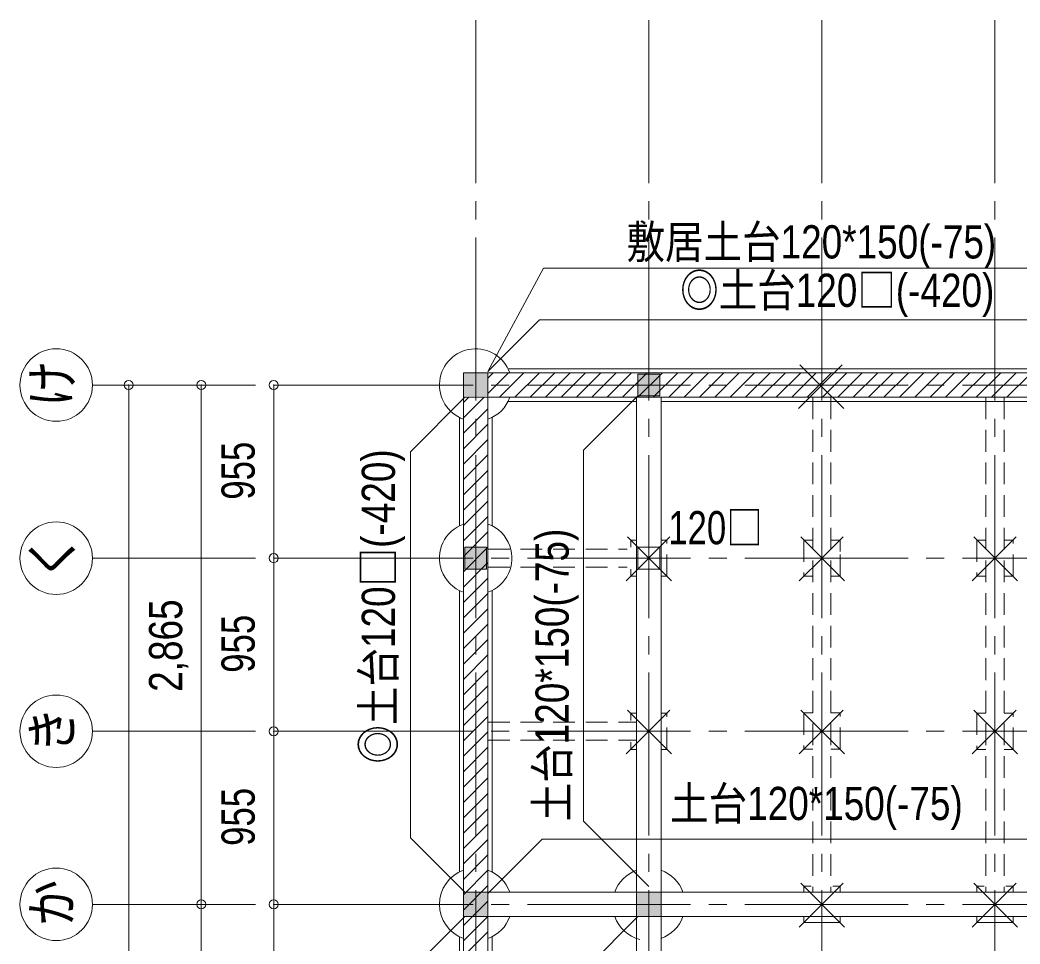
# Model space of a CAD drawing. Units: millimetres at full size, sheet at 1:100. Extents: x -20206 to -461, y -13906 to 13689.
# Drawn here: x -20206 to -14689, y 8591 to 13689 of the extents above; entities that cross this region are included whole.
import ezdxf
from ezdxf.enums import TextEntityAlignment as Align

# ---------------------------------------------------------------- set-up
doc = ezdxf.new("R2010")
doc.units = ezdxf.units.MM
doc.header["$LTSCALE"] = 100
doc.header["$PDMODE"] = 32
doc.header["$PDSIZE"] = 50
doc.linetypes.add('CHAIN2', pattern=[12, 9, -1, 1, -1])
doc.linetypes.add('DASHED1', pattern=[1.8, 1.2, -0.6])
for name, color, linetype, lineweight in [('1-0_通り心', 253, 'CHAIN2', 9), ('1-1_構造・躯体', 7, 'Continuous', 18), ('1-4_見え掛り', 5, 'Continuous', 15), ('1-5_建具枠', 4, 'DASHED1', 9), ('1-B_予備', 4, 'Continuous', 9), ('1-C_ハッチ', 253, 'Continuous', 9), ('1-D_寸法', 4, 'Continuous', 9), ('1-E_文字', 3, 'Continuous', 9), ('1-F_補助線', 3, 'Continuous', 9)]:
    doc.layers.add(name, color=color, linetype=linetype, lineweight=lineweight)
doc.styles.add('ＭＳ Ｐゴシック', font='')
doc.styles.get('ＭＳ Ｐゴシック').set_extended_font_data('MS PGothic')

# ---------------------------------------------------------------- blocks, each defined once
blk = doc.blocks.new('か')
at = {"layer": '1-E_文字', "color": 4}
blk.add_circle((-32.5, -2.1), 200, dxfattribs=at)
at = {"layer": '1-E_文字', "style": 'ＭＳ Ｐゴシック', "width": 0.85}
blk.add_text('か', height=219.9, rotation=90, dxfattribs=at).set_placement((119.6, -122.8), align=Align.BOTTOM_LEFT)
blk = doc.blocks.new('き')
at = {"layer": '1-E_文字', "color": 4}
blk.add_circle((-32.5, 952.9), 200, dxfattribs=at)
at = {"layer": '1-E_文字', "style": 'ＭＳ Ｐゴシック', "width": 0.85}
blk.add_text('き', height=219.9, rotation=90, dxfattribs=at).set_placement((119.6, 832.2), align=Align.BOTTOM_LEFT)
blk = doc.blocks.new('く')
at = {"layer": '1-E_文字', "color": 4}
blk.add_circle((-32.5, 1907.9), 200, dxfattribs=at)
at = {"layer": '1-E_文字', "style": 'ＭＳ Ｐゴシック', "width": 0.85}
blk.add_text('く', height=219.9, rotation=90, dxfattribs=at).set_placement((119.6, 1787.2), align=Align.BOTTOM_LEFT)
blk = doc.blocks.new('け')
at = {"layer": '1-E_文字', "color": 4}
blk.add_circle((-32.5, 2862.9), 200, dxfattribs=at)
at = {"layer": '1-E_文字', "style": 'ＭＳ Ｐゴシック', "width": 0.85}
blk.add_text('け', height=219.9, rotation=90, dxfattribs=at).set_placement((119.6, 2742.2), align=Align.BOTTOM_LEFT)

msp = doc.modelspace()

# ---------------------------------------------------------------- linework, layer by layer
at = {"layer": '1-0_通り心'}
for p, q in [((-17691.7, 13688.6), (-17691.7, 1520)), ((-16736.7, 13688.6), (-16736.7, 1520)), ((-15781.7, 13688.6), (-15781.7, 1520)), ((-14826.7, 13688.6), (-14826.7, 1520)), ((-19806.3, 11674.5), (-4970.9, 11674.5)), ((-19806.3, 10719.5), (-4970.9, 10719.5)), ((-19806.3, 9764.5), (-4970.9, 9764.5)), ((-19806.3, 8809.5), (-4970.9, 8809.5))]:
    msp.add_line(p, q, dxfattribs=at)
at = {"layer": '1-1_構造・躯体'}
for points in [[(-17759.2, 11607), (-17624.2, 11607), (-17624.2, 11742), (-17759.2, 11742)], [(-16676.7, 11614.5), (-16796.7, 11614.5), (-16796.7, 11734.5), (-16676.7, 11734.5)], [(-17751.7, 10659.5), (-17631.7, 10659.5), (-17631.7, 10779.5), (-17751.7, 10779.5)], [(-16676.7, 10659.5), (-16796.7, 10659.5), (-16796.7, 10779.5), (-16676.7, 10779.5)], [(-17759.2, 8742), (-17624.2, 8742), (-17624.2, 8877), (-17759.2, 8877)], [(-16804.2, 8742), (-16669.2, 8742), (-16669.2, 8877), (-16804.2, 8877)]]:
    msp.add_lwpolyline(points, close=True, dxfattribs=at)
at = {"layer": '1-4_見え掛り'}
for p, q in [((-17631.7, 11742), (-6164.2, 11742)), ((-17759.2, 4034.5), (-17759.2, 11614.5)), ((-17631.7, 11607), (-6299.2, 11607)), ((-17624.2, 4034.5), (-17624.2, 11614.5)), ((-16804.2, 11607), (-16804.2, 5049.5)), ((-16669.2, 11607), (-16669.2, 5049.5)), ((-17631.7, 8877), (-13972.4, 8877)), ((-17631.7, 8742), (-13972.4, 8742))]:
    msp.add_line(p, q, dxfattribs=at)
at = {"layer": '1-4_見え掛り', "linetype": 'DASHED1'}
for p, q in [((-15831.7, 11607), (-15831.7, 8877)), ((-15731.7, 11607), (-15731.7, 8877)), ((-14876.7, 11607), (-14876.7, 8877)), ((-14776.7, 11607), (-14776.7, 8877)), ((-17624.2, 10769.5), (-16856.7, 10769.5)), ((-17624.2, 10669.5), (-16856.7, 10669.5)), ((-17624.2, 9814.5), (-16804.2, 9814.5)), ((-17624.2, 9714.5), (-16804.2, 9714.5))]:
    msp.add_line(p, q, dxfattribs=at)
at = {"layer": '1-5_建具枠', "linetype": 'Continuous'}
for p, q in [((-17510.4, 11764.5), (-16558.1, 11764.5)), ((-16558.1, 11764.5), (-14050.3, 11764.5)), ((-17510.4, 11584.5), (-16804.2, 11584.5)), ((-16669.2, 11584.5), (-14050.3, 11584.5)), ((-17781.7, 11495), (-17781.7, 10898.2)), ((-17601.7, 11495), (-17601.7, 10898.2)), ((-17781.7, 10540.9), (-17781.7, 8988.2)), ((-17601.7, 10540.9), (-17601.7, 8988.2)), ((-15841.7, 8909.5), (-15881.7, 8909.5)), ((-15881.7, 8909.5), (-15881.7, 8877)), ((-15681.7, 8909.5), (-15721.7, 8909.5)), ((-15681.7, 8877), (-15681.7, 8909.5)), ((-14886.7, 8909.5), (-14926.7, 8909.5)), ((-14926.7, 8909.5), (-14926.7, 8877)), ((-14726.7, 8909.5), (-14766.7, 8909.5)), ((-14726.7, 8877), (-14726.7, 8909.5)), ((-15881.7, 8742), (-15881.7, 8709.5)), ((-15681.7, 8709.5), (-15681.7, 8742)), ((-14926.7, 8742), (-14926.7, 8709.5)), ((-14726.7, 8709.5), (-14726.7, 8742)), ((-15881.7, 8709.5), (-15681.7, 8709.5)), ((-14926.7, 8709.5), (-14726.7, 8709.5)), ((-17781.7, 8630.9), (-17781.7, 7078.2)), ((-17601.7, 8630.9), (-17601.7, 7078.2))]:
    msp.add_line(p, q, dxfattribs=at)
at = {"layer": '1-5_建具枠'}
for p, q in [((-16836.7, 10819.5), (-16836.7, 10779.5)), ((-16804.2, 10819.5), (-16836.7, 10819.5)), ((-16636.7, 10819.5), (-16669.2, 10819.5)), ((-16636.7, 10619.5), (-16636.7, 10819.5)), ((-15881.7, 10819.5), (-15881.7, 10619.5)), ((-15831.7, 10819.5), (-15881.7, 10819.5)), ((-15681.7, 10819.5), (-15731.7, 10819.5)), ((-15681.7, 10756.3), (-15681.7, 10819.5)), ((-14926.7, 10819.5), (-14926.7, 10619.5)), ((-14876.7, 10819.5), (-14926.7, 10819.5)), ((-14726.7, 10819.5), (-14776.7, 10819.5)), ((-14726.7, 10619.5), (-14726.7, 10819.5)), ((-15681.7, 10619.5), (-15681.7, 10745.7)), ((-16836.7, 10659.5), (-16836.7, 10619.5)), ((-16836.7, 10619.5), (-16804.2, 10619.5)), ((-16669.2, 10619.5), (-16636.7, 10619.5)), ((-15881.7, 10619.5), (-15831.7, 10619.5)), ((-15731.7, 10619.5), (-15681.7, 10619.5)), ((-14926.7, 10619.5), (-14876.7, 10619.5)), ((-14776.7, 10619.5), (-14726.7, 10619.5)), ((-16836.7, 9864.5), (-16836.7, 9824.5)), ((-16804.2, 9864.5), (-16836.7, 9864.5)), ((-16636.7, 9864.5), (-16669.2, 9864.5)), ((-16636.7, 9664.5), (-16636.7, 9864.5)), ((-15881.7, 9865.6), (-15881.7, 9665.6)), ((-15831.7, 9865.6), (-15881.7, 9865.6)), ((-15681.7, 9865.6), (-15731.7, 9865.6)), ((-15681.7, 9665.6), (-15681.7, 9865.6)), ((-14926.7, 9864.5), (-14926.7, 9664.5)), ((-14876.7, 9864.5), (-14926.7, 9864.5)), ((-14726.7, 9864.5), (-14776.7, 9864.5)), ((-14726.7, 9664.5), (-14726.7, 9864.5)), ((-16836.7, 9704.5), (-16836.7, 9664.5)), ((-16836.7, 9664.5), (-16804.2, 9664.5)), ((-16669.2, 9664.5), (-16636.7, 9664.5)), ((-15881.7, 9665.6), (-15831.7, 9665.6)), ((-15731.7, 9665.6), (-15681.7, 9665.6)), ((-14926.7, 9664.5), (-14876.7, 9664.5)), ((-14776.7, 9664.5), (-14726.7, 9664.5))]:
    msp.add_line(p, q, dxfattribs=at)
at = {"layer": '1-5_建具枠', "linetype": 'Continuous'}
for centre, start, end in [((-17691.7, 11674.5), 19.7246, 250.2754), ((-17691.7, 11674.5), 289.7246, 340.2754), ((-17691.7, 10719.5), 109.7246, 199.7246), ((-17691.7, 10719.5), 19.7246, 70.2754), ((-17691.7, 10719.5), 289.7246, 19.7246), ((-17691.7, 10719.5), 199.7246, 250.2754), ((-17691.7, 8809.5), 109.7246, 250.2754), ((-17691.7, 8809.5), 19.7246, 70.2754), ((-16736.7, 8809.5), 109.7246, 160.2754), ((-16736.7, 8809.5), 19.7246, 70.2754), ((-17691.7, 8809.5), 289.7246, 340.2754), ((-16736.7, 8809.5), 199.7246, 255.5225), ((-16736.7, 8809.5), 289.7246, 340.2754)]:
    msp.add_arc(centre, 200, start, end, dxfattribs=at)
at = {"layer": '1-B_予備'}
for p, q in [((-17624.2, 11749.5), (-17317.6, 12320.2)), ((-14258.7, 12320.2), (-17317.6, 12320.2)), ((-17624.2, 11749.5), (-17339.2, 12034.5)), ((-14242, 12034.5), (-17339.2, 12034.5)), ((-17751.7, 11607), (-18051.7, 11307)), ((-16796.7, 11614.5), (-17096.7, 11314.5)), ((-18051.7, 11307), (-18051.7, 9177)), ((-17751.7, 8877), (-18051.7, 9177)), ((-17624.2, 8869.5), (-17324.2, 9169.5)), ((-17324.2, 9169.5), (-14264.9, 9169.5)), ((-16796.7, 8742), (-17096.7, 8442))]:
    msp.add_line(p, q, dxfattribs=at)
at = {"layer": '1-B_予備', "color": 3, "lineweight": 25}
for p, q in [((-15787.2, 11671), (-15903.1, 11786.9)), ((-15780.7, 11675.6), (-15669.4, 11786.9)), ((-15911.2, 11545), (-15781.7, 11674.5)), ((-15661.2, 11545), (-15786.6, 11670.4)), ((-16861.7, 10594.5), (-16619.9, 10836.4)), ((-16611.7, 10594.5), (-16853.6, 10836.4)), ((-15782.7, 10720.5), (-15898.6, 10836.4)), ((-15776.2, 10725.1), (-15664.9, 10836.4)), ((-14951.7, 10594.5), (-14709.9, 10836.4)), ((-14701.7, 10594.5), (-14943.6, 10836.4)), ((-15906.7, 10594.5), (-15777.2, 10724)), ((-15656.7, 10594.5), (-15782.1, 10719.9)), ((-16861.7, 9639.5), (-16619.9, 9881.4)), ((-16611.7, 9639.5), (-16853.6, 9881.4)), ((-15906.7, 9639.5), (-15664.9, 9881.4)), ((-15656.7, 9639.5), (-15898.6, 9881.4)), ((-14951.7, 9639.5), (-14709.9, 9881.4)), ((-14701.7, 9639.5), (-14943.6, 9881.4)), ((-15906.7, 8684.5), (-15664.9, 8926.4)), ((-15656.7, 8684.5), (-15898.6, 8926.4)), ((-14951.7, 8684.5), (-14709.9, 8926.4)), ((-14701.7, 8684.5), (-14943.6, 8926.4))]:
    msp.add_line(p, q, dxfattribs=at)
at = {"layer": '1-B_予備'}
for points in [[(-16736.7, 8908.5), (-17096.7, 9268.5), (-17096.7, 11314.5)], [(-17751.7, 8742), (-18051.7, 8442), (-18051.7, 5357)]]:
    msp.add_lwpolyline(points, dxfattribs=at)
at = {"layer": '1-B_予備', "color": 8}
for points in [[(-17759.2, 11742), (-17759.2, 11614.5), (-17624.2, 11742), (-17624.2, 11614.5)], [(-16796.7, 11734.5), (-16796.7, 11614.5), (-16676.7, 11734.5), (-16676.7, 11614.5)], [(-17751.7, 10779.5), (-17751.7, 10659.5), (-17631.7, 10779.5), (-17631.7, 10659.5)], [(-17759.2, 8877), (-17759.2, 8742), (-17624.2, 8877), (-17624.2, 8742)], [(-16804.2, 8877), (-16804.2, 8742), (-16669.2, 8877), (-16669.2, 8742)]]:
    msp.add_solid(points, dxfattribs=at)
at = {"layer": '1-C_ハッチ'}
for p, q in [((-17624.2, 11628.1), (-17510.3, 11742)), ((-17624.2, 11712.9), (-17595.1, 11742)), ((-17560.4, 11607), (-17425.4, 11742)), ((-17475.6, 11607), (-17340.6, 11742)), ((-17390.7, 11607), (-17255.7, 11742)), ((-17305.9, 11607), (-17170.9, 11742)), ((-17221, 11607), (-17086, 11742)), ((-17136.2, 11607), (-17001.2, 11742)), ((-17051.3, 11607), (-16916.3, 11742)), ((-16966.5, 11607), (-16831.5, 11742)), ((-16881.6, 11607), (-16746.6, 11742)), ((-16796.8, 11607), (-16661.8, 11742)), ((-16711.9, 11607), (-16576.9, 11742)), ((-16627.1, 11607), (-16492.1, 11742)), ((-16542.2, 11607), (-16407.2, 11742)), ((-16457.3, 11607), (-16322.3, 11742)), ((-16372.5, 11607), (-16237.5, 11742)), ((-16287.6, 11607), (-16152.6, 11742)), ((-16202.8, 11607), (-16067.8, 11742)), ((-16117.9, 11607), (-15982.9, 11742)), ((-16033.1, 11607), (-15898.1, 11742)), ((-15948.2, 11607), (-15813.2, 11742)), ((-15863.4, 11607), (-15728.4, 11742)), ((-15778.5, 11607), (-15643.5, 11742)), ((-15693.7, 11607), (-15558.7, 11742)), ((-15608.8, 11607), (-15473.8, 11742)), ((-15524, 11607), (-15389, 11742)), ((-15439.1, 11607), (-15304.1, 11742)), ((-15354.3, 11607), (-15219.3, 11742)), ((-15269.4, 11607), (-15134.4, 11742)), ((-15184.6, 11607), (-15049.6, 11742)), ((-15099.7, 11607), (-14964.7, 11742)), ((-15014.8, 11607), (-14879.8, 11742)), ((-14930, 11607), (-14795, 11742)), ((-14845.1, 11607), (-14710.1, 11742)), ((-14760.3, 11607), (-14625.3, 11742)), ((-17759.2, 11493.1), (-17645.3, 11607)), ((-17759.2, 11577.9), (-17730.1, 11607)), ((-17759.2, 11408.2), (-17624.2, 11543.2)), ((-17759.2, 11323.4), (-17624.2, 11458.4)), ((-17759.2, 11238.5), (-17624.2, 11373.5)), ((-17759.2, 11153.7), (-17624.2, 11288.7)), ((-17759.2, 11068.8), (-17624.2, 11203.8)), ((-17759.2, 10984), (-17624.2, 11119)), ((-17759.2, 10899.1), (-17624.2, 11034.1)), ((-17759.2, 10814.3), (-17624.2, 10949.3)), ((-17759.2, 10729.4), (-17624.2, 10864.4)), ((-17759.2, 10644.6), (-17624.2, 10779.6)), ((-17759.2, 10559.7), (-17624.2, 10694.7)), ((-17759.2, 10474.9), (-17624.2, 10609.9)), ((-17759.2, 10390), (-17624.2, 10525)), ((-17759.2, 10305.2), (-17624.2, 10440.2)), ((-17759.2, 10220.3), (-17624.2, 10355.3)), ((-17759.2, 10135.4), (-17624.2, 10270.4)), ((-17759.2, 10050.6), (-17624.2, 10185.6)), ((-17759.2, 9965.7), (-17624.2, 10100.7)), ((-17759.2, 9880.9), (-17624.2, 10015.9)), ((-17759.2, 9796), (-17624.2, 9931)), ((-17759.2, 9711.2), (-17624.2, 9846.2)), ((-17759.2, 9626.3), (-17624.2, 9761.3)), ((-17759.2, 9541.5), (-17624.2, 9676.5)), ((-17759.2, 9456.6), (-17624.2, 9591.6)), ((-17759.2, 9371.8), (-17624.2, 9506.8)), ((-17759.2, 9286.9), (-17624.2, 9421.9)), ((-17759.2, 9202.1), (-17624.2, 9337.1)), ((-17759.2, 9117.2), (-17624.2, 9252.2)), ((-17759.2, 9032.4), (-17624.2, 9167.4)), ((-17759.2, 8947.5), (-17624.2, 9082.5)), ((-17759.2, 8862.7), (-17624.2, 8997.7)), ((-17759.2, 8777.8), (-17624.2, 8912.8)), ((-17759.2, 8692.9), (-17624.2, 8827.9)), ((-17759.2, 8608.1), (-17624.2, 8743.1)), ((-17759.2, 8523.2), (-17624.2, 8658.2))]:
    msp.add_line(p, q, dxfattribs=at)
at = {"layer": '1-D_寸法'}
for p, q in [((-19606.3, 4034.5), (-19606.3, 11674.5)), ((-19206.3, 11674.5), (-19006.3, 11674.5)), ((-19206.3, 11674.5), (-19206.3, 8809.5)), ((-18806.3, 11674.5), (-18591.7, 11674.5)), ((-18806.3, 11674.5), (-18806.3, 10719.5)), ((-18806.3, 10719.5), (-18591.7, 10719.5)), ((-18806.3, 10719.5), (-18806.3, 9764.5)), ((-18806.3, 9764.5), (-18591.7, 9764.5)), ((-18806.3, 9764.5), (-18806.3, 8809.5)), ((-19206.3, 8809.5), (-19006.3, 8809.5)), ((-19206.3, 8809.5), (-19206.3, 4989.5)), ((-18806.3, 8809.5), (-18591.7, 8809.5)), ((-18806.3, 8809.5), (-18806.3, 7854.5))]:
    msp.add_line(p, q, dxfattribs=at)
for p in [(-19606.3, 11674.5), (-19206.3, 11674.5), (-18806.3, 11674.5), (-18806.3, 10719.5), (-18806.3, 9764.5), (-19206.3, 8809.5), (-18806.3, 8809.5)]:
    msp.add_point(p, dxfattribs=at)

# ---------------------------------------------------------------- block references
at = {"layer": '1-F_補助線'}
for name in ['け', 'く', 'き', 'か']:
    msp.add_blockref(name, (-19973.8, 8811.6), dxfattribs=at)

# ---------------------------------------------------------------- texts
at = {"layer": '1-D_寸法', "color": 3, "style": 'ＭＳ Ｐゴシック'}
for s, width, p in [('955', 0.8, (-18856.3, 11042)), ('2,865', 0.85, (-19256.3, 9982)), ('955', 0.8, (-18856.3, 10087)), ('955', 0.8, (-18856.3, 9132))]:
    msp.add_text(s, height=183.3, rotation=90, dxfattribs=dict(at, width=width)).set_placement(p, align=Align.BOTTOM_LEFT)
at = {"layer": '1-E_文字', "style": 'ＭＳ Ｐゴシック'}
for s, width, p in [('敷居土台120*150(-75)', 0.85, (-16859.7, 12318)), ('◎土台120□(-420)', 0.85, (-16563.8, 12050.7)), ('120□', 0.8, (-16629.6, 10741)), ('土台120*150(-75)', 0.85, (-16619.2, 9219.5))]:
    msp.add_text(s, height=183.3, dxfattribs=dict(at, width=width)).set_placement(p, align=Align.BOTTOM_LEFT)
at = {"layer": '1-E_文字', "style": 'ＭＳ Ｐゴシック', "width": 0.85}
for s, p in [('◎土台120□(-420)', (-18082.3, 9586)), ('土台120*150(-75)', (-17123.8, 9267.3))]:
    msp.add_text(s, height=183.3, rotation=90, dxfattribs=at).set_placement(p, align=Align.BOTTOM_LEFT)

doc.saveas('drawing.dxf')
